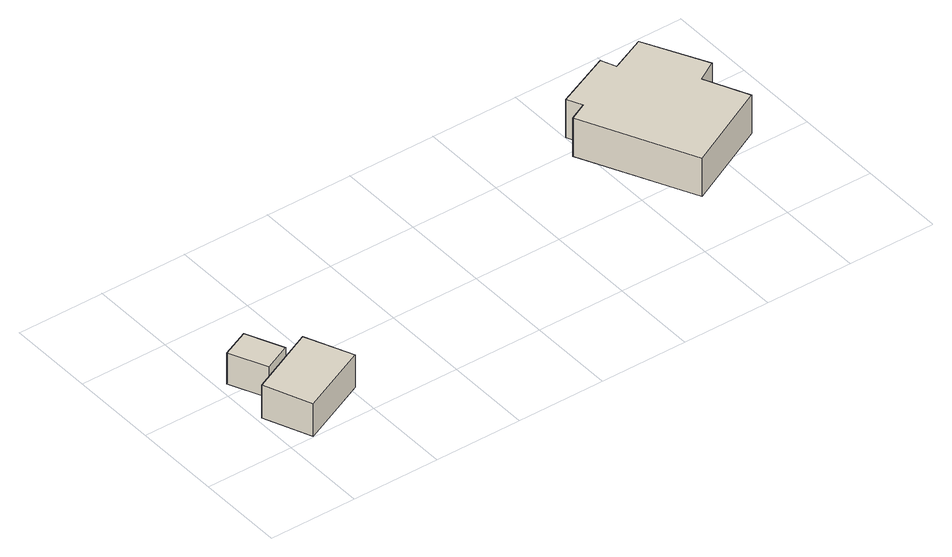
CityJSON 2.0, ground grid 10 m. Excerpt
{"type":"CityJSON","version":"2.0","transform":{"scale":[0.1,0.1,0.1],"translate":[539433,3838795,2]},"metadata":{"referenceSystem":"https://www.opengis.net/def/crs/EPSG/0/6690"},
"CityObjects":{
"building1":{"type":"Building","attributes":{"class":"3001","measuredHeight":3.9,"BuildingDetailAttribute.specifiedBuildingCoverageRate":0.6,"BuildingDetailAttribute.surveyYear":2017,"BuildingRiverFloodingRiskAttribute.description":"1","BuildingRiverFloodingRiskAttribute.rank":"1","BuildingRiverFloodingRiskAttribute.depth":0.283,"BuildingRiverFloodingRiskAttribute.adminType":"1","BuildingRiverFloodingRiskAttribute.scale":"2","BuildingRiverFloodingRiskAttribute.duration":0,"BuildingTsunamiRiskAttribute.description":"1","BuildingTsunamiRiskAttribute.rank":"2","BuildingTsunamiRiskAttribute.depth":0.54,"BuildingHighTideRiskAttribute.description":"1","BuildingHighTideRiskAttribute.rank":"3","BuildingHighTideRiskAttribute.depth":3.69,"BuildingIDAttribute.prefecture":"27","BuildingIDAttribute.city":"27113"},"geometry":[{"type":"Solid","lod":"1","boundaries":[[[[0,1,2,3]],[[2,4,5,3]],[[1,6,4,2]],[[0,7,6,1]],[[3,5,7,0]],[[4,6,7,5]]]]}]},
"building2":{"type":"Building","attributes":{"class":"3001","measuredHeight":4,"BuildingDetailAttribute.specifiedBuildingCoverageRate":0.6,"BuildingDetailAttribute.surveyYear":2017,"BuildingRiverFloodingRiskAttribute.description":"1","BuildingRiverFloodingRiskAttribute.rank":"1","BuildingRiverFloodingRiskAttribute.depth":0.283,"BuildingRiverFloodingRiskAttribute.adminType":"1","BuildingRiverFloodingRiskAttribute.scale":"2","BuildingRiverFloodingRiskAttribute.duration":0,"BuildingTsunamiRiskAttribute.description":"1","BuildingTsunamiRiskAttribute.rank":"2","BuildingTsunamiRiskAttribute.depth":0.54,"BuildingHighTideRiskAttribute.description":"1","BuildingHighTideRiskAttribute.rank":"3","BuildingHighTideRiskAttribute.depth":3.69,"BuildingIDAttribute.prefecture":"27","BuildingIDAttribute.city":"27113"},"geometry":[{"type":"Solid","lod":"1","boundaries":[[[[8,9,10,11]],[[10,12,13,11]],[[9,14,12,10]],[[8,15,14,9]],[[11,13,15,8]],[[12,14,15,13]]]]}]},
"building3":{"type":"Building","attributes":{"計測周辺長":57.83,"1/2500図郭":34,"区名":"西淀川区","町丁目名称":"西島２丁目","街区番号":1,"class":"3001","usage":"441","measuredHeight":4.7,"storeysAboveGround":1,"BuildingDetailAttribute.buildingRoofEdgeArea":183.53,"BuildingDetailAttribute.buildingStructureType":"610","BuildingDetailAttribute.buildingStructureOrgType":"2","BuildingDetailAttribute.detailedUsage":"1520","BuildingDetailAttribute.specifiedBuildingCoverageRate":0.6,"BuildingDetailAttribute.surveyYear":2017,"BuildingRiverFloodingRiskAttribute.description":"1","BuildingRiverFloodingRiskAttribute.rank":"1","BuildingRiverFloodingRiskAttribute.depth":0.47,"BuildingRiverFloodingRiskAttribute.adminType":"1","BuildingRiverFloodingRiskAttribute.scale":"2","BuildingRiverFloodingRiskAttribute.duration":0,"BuildingTsunamiRiskAttribute.description":"1","BuildingTsunamiRiskAttribute.rank":"1","BuildingTsunamiRiskAttribute.depth":0.45,"BuildingHighTideRiskAttribute.description":"1","BuildingHighTideRiskAttribute.rank":"3","BuildingHighTideRiskAttribute.depth":3.67,"BuildingIDAttribute.prefecture":"27","BuildingIDAttribute.city":"27113"},"geometry":[{"type":"Solid","lod":"1","boundaries":[[[[16,17,18,19,20,21,22,23,24,25]],[[24,26,27,25]],[[23,28,26,24]],[[22,29,28,23]],[[21,30,29,22]],[[20,31,30,21]],[[19,32,31,20]],[[18,33,32,19]],[[17,34,33,18]],[[16,35,34,17]],[[25,27,35,16]],[[26,28,29,30,31,32,33,34,35,27]]]]}]}
},
"vertices":[
[8,112,5],[39,126,5],[58,84,5],[27,70,5],[58,84,43],[27,70,43],[39,126,43],[8,112,43],
[5,53,2],[82,89,2],[105,36,2],[27,0,2],[105,36,42],[27,0,42],[82,89,42],[5,53,42],
[489,194,1],[509,204,1],[501,221,1],[564,249,1],[571,232,1],[611,250,1],[647,180,1],[624,167,1],[647,118,1],[550,69,1],[647,118,48],[550,69,48],[624,167,48],[647,180,48],[611,250,48],[571,232,48],[564,249,48],[501,221,48],[509,204,48],[489,194,48]
]}
